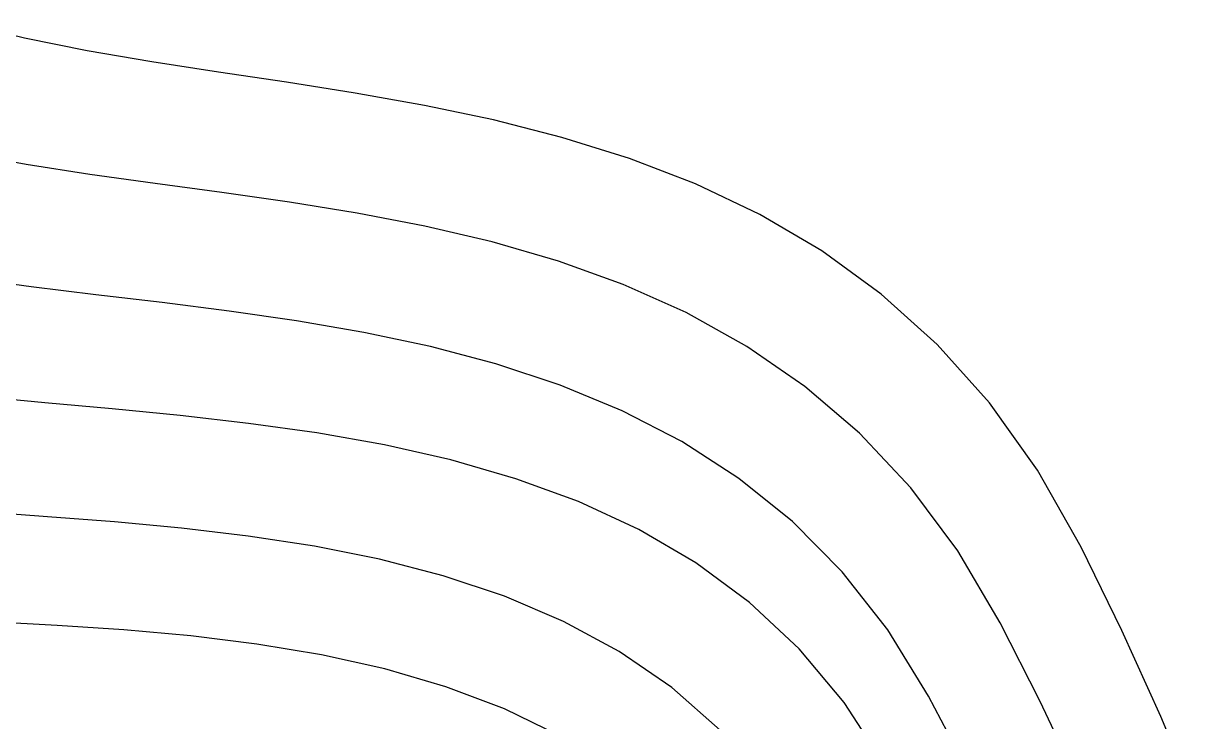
# Model space of a CAD drawing. Extents: x -607 to 1285, y -867 to 355.
# Drawn here: x 1023.7 to 1257.5, y -188 to -49.1 of the extents above; entities that cross this region are included whole.
import ezdxf

# ---------------------------------------------------------------- set-up
doc = ezdxf.new("R2010")
doc.units = 0
for name, color, linetype in [('0_10038', 7, 'CONTINUOUS'), ('0_10039', 7, 'CONTINUOUS'), ('0_10040', 7, 'CONTINUOUS'), ('0_10041', 7, 'CONTINUOUS'), ('0_10042', 7, 'CONTINUOUS'), ('0_10043', 7, 'CONTINUOUS'), ('0_10044', 7, 'CONTINUOUS'), ('0_10045', 7, 'CONTINUOUS'), ('0_10046', 7, 'CONTINUOUS'), ('0_10047', 7, 'CONTINUOUS'), ('0_10048', 7, 'CONTINUOUS'), ('0_10049', 7, 'CONTINUOUS'), ('0_10050', 7, 'CONTINUOUS'), ('0_10051', 7, 'CONTINUOUS'), ('0_10052', 7, 'CONTINUOUS'), ('0_10140', 7, 'CONTINUOUS'), ('0_10141', 7, 'CONTINUOUS'), ('0_10142', 7, 'CONTINUOUS'), ('0_10143', 7, 'CONTINUOUS'), ('0_10144', 7, 'CONTINUOUS'), ('0_10145', 7, 'CONTINUOUS'), ('0_10146', 7, 'CONTINUOUS'), ('0_10147', 7, 'CONTINUOUS'), ('0_10148', 7, 'CONTINUOUS'), ('0_10149', 7, 'CONTINUOUS'), ('0_10150', 7, 'CONTINUOUS'), ('0_10151', 7, 'CONTINUOUS'), ('0_10152', 7, 'CONTINUOUS'), ('0_10153', 7, 'CONTINUOUS'), ('0_10154', 7, 'CONTINUOUS'), ('0_10155', 7, 'CONTINUOUS'), ('0_10156', 7, 'CONTINUOUS'), ('0_10157', 7, 'CONTINUOUS'), ('0_10242', 7, 'CONTINUOUS'), ('0_10243', 7, 'CONTINUOUS'), ('0_10244', 7, 'CONTINUOUS'), ('0_10245', 7, 'CONTINUOUS'), ('0_10246', 7, 'CONTINUOUS'), ('0_10247', 7, 'CONTINUOUS'), ('0_10248', 7, 'CONTINUOUS'), ('0_10249', 7, 'CONTINUOUS'), ('0_10250', 7, 'CONTINUOUS'), ('0_10251', 7, 'CONTINUOUS'), ('0_10252', 7, 'CONTINUOUS'), ('0_10253', 7, 'CONTINUOUS'), ('0_10254', 7, 'CONTINUOUS'), ('0_10255', 7, 'CONTINUOUS'), ('0_10256', 7, 'CONTINUOUS'), ('0_10257', 7, 'CONTINUOUS'), ('0_10258', 7, 'CONTINUOUS'), ('0_10259', 7, 'CONTINUOUS'), ('0_10260', 7, 'CONTINUOUS'), ('0_10261', 7, 'CONTINUOUS'), ('0_10345', 7, 'CONTINUOUS'), ('0_10346', 7, 'CONTINUOUS'), ('0_10347', 7, 'CONTINUOUS'), ('0_10348', 7, 'CONTINUOUS'), ('0_10349', 7, 'CONTINUOUS'), ('0_10350', 7, 'CONTINUOUS'), ('0_10351', 7, 'CONTINUOUS'), ('0_10352', 7, 'CONTINUOUS'), ('0_10353', 7, 'CONTINUOUS'), ('0_10354', 7, 'CONTINUOUS'), ('0_10355', 7, 'CONTINUOUS'), ('0_10356', 7, 'CONTINUOUS'), ('0_10357', 7, 'CONTINUOUS'), ('0_10358', 7, 'CONTINUOUS'), ('0_10359', 7, 'CONTINUOUS'), ('0_10360', 7, 'CONTINUOUS'), ('0_10361', 7, 'CONTINUOUS'), ('0_10362', 7, 'CONTINUOUS'), ('0_10363', 7, 'CONTINUOUS'), ('0_10364', 7, 'CONTINUOUS'), ('0_10365', 7, 'CONTINUOUS'), ('0_10366', 7, 'CONTINUOUS'), ('0_9834', 7, 'CONTINUOUS'), ('0_9835', 7, 'CONTINUOUS'), ('0_9836', 7, 'CONTINUOUS'), ('0_9837', 7, 'CONTINUOUS'), ('0_9838', 7, 'CONTINUOUS'), ('0_9839', 7, 'CONTINUOUS'), ('0_9840', 7, 'CONTINUOUS'), ('0_9841', 7, 'CONTINUOUS'), ('0_9842', 7, 'CONTINUOUS'), ('0_9936', 7, 'CONTINUOUS'), ('0_9937', 7, 'CONTINUOUS'), ('0_9938', 7, 'CONTINUOUS'), ('0_9939', 7, 'CONTINUOUS'), ('0_9940', 7, 'CONTINUOUS'), ('0_9941', 7, 'CONTINUOUS'), ('0_9942', 7, 'CONTINUOUS'), ('0_9943', 7, 'CONTINUOUS'), ('0_9944', 7, 'CONTINUOUS'), ('0_9945', 7, 'CONTINUOUS'), ('0_9946', 7, 'CONTINUOUS'), ('0_9947', 7, 'CONTINUOUS')]:
    doc.layers.add(name, color=color, linetype=linetype)

msp = doc.modelspace()

# ---------------------------------------------------------------- linework, layer by layer
at = {"layer": '0_10038'}
msp.add_polyline3d([(1195.133, -196.575, -2560.6882), (1187.1333, -184.2812, -2574.581)], dxfattribs=at)
at = {"layer": '0_10039'}
msp.add_polyline3d([(1187.1333, -184.2812, -2574.581), (1178.1458, -173.5842, -2588.899)], dxfattribs=at)
at = {"layer": '0_10040'}
msp.add_polyline3d([(1178.1458, -173.5842, -2588.899), (1168.266, -164.3599, -2603.5884)], dxfattribs=at)
at = {"layer": '0_10041'}
msp.add_polyline3d([(1168.266, -164.3599, -2603.5884), (1157.5892, -156.4841, -2618.5955)], dxfattribs=at)
at = {"layer": '0_10042'}
msp.add_polyline3d([(1157.5892, -156.4841, -2618.5955), (1146.2113, -149.8326, -2633.867)], dxfattribs=at)
at = {"layer": '0_10043'}
msp.add_polyline3d([(1146.2113, -149.8326, -2633.867), (1134.2275, -144.2817, -2649.3489)], dxfattribs=at)
at = {"layer": '0_10044'}
msp.add_polyline3d([(1134.2275, -144.2817, -2649.3489), (1121.7335, -139.7072, -2664.9878)], dxfattribs=at)
at = {"layer": '0_10045'}
msp.add_polyline3d([(1121.7335, -139.7072, -2664.9878), (1108.8247, -135.9851, -2680.7297)], dxfattribs=at)
at = {"layer": '0_10046'}
msp.add_polyline3d([(1108.8247, -135.9851, -2680.7297), (1095.5966, -132.9915, -2696.521)], dxfattribs=at)
at = {"layer": '0_10047'}
msp.add_polyline3d([(1095.5966, -132.9915, -2696.521), (1082.1445, -130.6019, -2712.3083)], dxfattribs=at)
at = {"layer": '0_10048'}
msp.add_polyline3d([(1082.1445, -130.6019, -2712.3083), (1068.5643, -128.6927, -2728.0378)], dxfattribs=at)
at = {"layer": '0_10049'}
msp.add_polyline3d([(1068.5643, -128.6927, -2728.0378), (1054.9513, -127.1397, -2743.6558)], dxfattribs=at)
at = {"layer": '0_10050'}
msp.add_polyline3d([(1054.9513, -127.1397, -2743.6558), (1041.401, -125.8187, -2759.1086)], dxfattribs=at)
at = {"layer": '0_10051'}
msp.add_polyline3d([(1041.401, -125.8187, -2759.1086), (1028.0089, -124.6061, -2774.3425)], dxfattribs=at)
at = {"layer": '0_10052'}
msp.add_polyline3d([(1028.0089, -124.6061, -2774.3425), (1014.8705, -123.3774, -2789.304)], dxfattribs=at)
at = {"layer": '0_10140'}
msp.add_polyline3d([(1211.459, -197.3326, -2548.5928), (1203.9155, -182.9956, -2562.1602)], dxfattribs=at)
at = {"layer": '0_10141'}
msp.add_polyline3d([(1203.9155, -182.9956, -2562.1602), (1203.9155, -182.9957, -2562.1602)], dxfattribs=at)
at = {"layer": '0_10142'}
msp.add_polyline3d([(1203.9155, -182.9957, -2562.1602), (1195.7839, -169.774, -2575.9346)], dxfattribs=at)
at = {"layer": '0_10143'}
msp.add_polyline3d([(1195.7839, -169.774, -2575.9346), (1186.7178, -158.2275, -2590.0752)], dxfattribs=at)
at = {"layer": '0_10144'}
msp.add_polyline3d([(1186.7178, -158.2275, -2590.0752), (1176.8083, -148.2264, -2604.5332)], dxfattribs=at)
at = {"layer": '0_10145'}
msp.add_polyline3d([(1176.8083, -148.2264, -2604.5332), (1166.1465, -139.6409, -2619.2603)], dxfattribs=at)
at = {"layer": '0_10146'}
msp.add_polyline3d([(1166.1465, -139.6409, -2619.2603), (1154.8234, -132.3411, -2634.2083)], dxfattribs=at)
at = {"layer": '0_10147'}
msp.add_polyline3d([(1154.8234, -132.3411, -2634.2083), (1142.9298, -126.1975, -2649.3289)], dxfattribs=at)
at = {"layer": '0_10148'}
msp.add_polyline3d([(1142.9298, -126.1975, -2649.3289), (1130.5571, -121.0802, -2664.5732)], dxfattribs=at)
at = {"layer": '0_10149'}
msp.add_polyline3d([(1130.5571, -121.0802, -2664.5732), (1117.7959, -116.8595, -2679.8936)], dxfattribs=at)
at = {"layer": '0_10150'}
msp.add_polyline3d([(1117.7959, -116.8595, -2679.8936), (1104.7375, -113.4058, -2695.241)], dxfattribs=at)
at = {"layer": '0_10151'}
msp.add_polyline3d([(1104.7375, -113.4058, -2695.241), (1091.4729, -110.589, -2710.5674)], dxfattribs=at)
at = {"layer": '0_10152'}
msp.add_polyline3d([(1091.4729, -110.589, -2710.5674), (1078.093, -108.2797, -2725.8245)], dxfattribs=at)
at = {"layer": '0_10153'}
msp.add_polyline3d([(1078.093, -108.2797, -2725.8245), (1064.6888, -106.348, -2740.9636)], dxfattribs=at)
at = {"layer": '0_10154'}
msp.add_polyline3d([(1064.6888, -106.348, -2740.9636), (1051.3516, -104.6641, -2755.9368)], dxfattribs=at)
at = {"layer": '0_10155'}
msp.add_polyline3d([(1051.3516, -104.6641, -2755.9368), (1038.1721, -103.0984, -2770.695)], dxfattribs=at)
at = {"layer": '0_10156'}
msp.add_polyline3d([(1038.1721, -103.0984, -2770.695), (1025.2412, -101.521, -2785.1907)], dxfattribs=at)
at = {"layer": '0_10157'}
msp.add_polyline3d([(1025.2412, -101.521, -2785.1907), (1012.6504, -99.8022, -2799.375)], dxfattribs=at)
at = {"layer": '0_10242'}
msp.add_polyline3d([(1233.6222, -199.9081, -2529.897), (1226.0757, -183.9192, -2543.3975)], dxfattribs=at)
at = {"layer": '0_10243'}
msp.add_polyline3d([(1226.0757, -183.9192, -2543.3975), (1218.2074, -168.3851, -2557.0774)], dxfattribs=at)
at = {"layer": '0_10244'}
msp.add_polyline3d([(1218.2074, -168.3851, -2557.0774), (1218.2075, -168.3851, -2557.0771)], dxfattribs=at)
at = {"layer": '0_10245'}
msp.add_polyline3d([(1218.2075, -168.3851, -2557.0771), (1209.7417, -154.0644, -2570.962)], dxfattribs=at)
at = {"layer": '0_10246'}
msp.add_polyline3d([(1209.7417, -154.0644, -2570.962), (1200.3757, -141.543, -2585.1646)], dxfattribs=at)
at = {"layer": '0_10247'}
msp.add_polyline3d([(1200.3757, -141.543, -2585.1646), (1190.1985, -130.6813, -2599.6409)], dxfattribs=at)
at = {"layer": '0_10248'}
msp.add_polyline3d([(1190.1985, -130.6813, -2599.6409), (1179.298, -121.3405, -2614.3467)], dxfattribs=at)
at = {"layer": '0_10249'}
msp.add_polyline3d([(1179.298, -121.3405, -2614.3467), (1167.7627, -113.3811, -2629.2373)], dxfattribs=at)
at = {"layer": '0_10250'}
msp.add_polyline3d([(1167.7627, -113.3811, -2629.2373), (1155.6814, -106.6639, -2644.269)], dxfattribs=at)
at = {"layer": '0_10251'}
msp.add_polyline3d([(1155.6814, -106.6639, -2644.269), (1143.1421, -101.0499, -2659.3967)], dxfattribs=at)
at = {"layer": '0_10252'}
msp.add_polyline3d([(1143.1421, -101.0499, -2659.3967), (1130.2334, -96.3998, -2674.5767)], dxfattribs=at)
at = {"layer": '0_10253'}
msp.add_polyline3d([(1130.2334, -96.3998, -2674.5767), (1117.0437, -92.5742, -2689.7642)], dxfattribs=at)
at = {"layer": '0_10254'}
msp.add_polyline3d([(1117.0437, -92.5742, -2689.7642), (1103.6614, -89.4341, -2704.915)], dxfattribs=at)
at = {"layer": '0_10255'}
msp.add_polyline3d([(1103.6614, -89.4341, -2704.915), (1090.1748, -86.8402, -2719.9849)], dxfattribs=at)
at = {"layer": '0_10256'}
msp.add_polyline3d([(1090.1748, -86.8402, -2719.9849), (1076.6727, -84.6534, -2734.9292)], dxfattribs=at)
at = {"layer": '0_10257'}
msp.add_polyline3d([(1076.6727, -84.6534, -2734.9292), (1063.2433, -82.7344, -2749.7039)], dxfattribs=at)
at = {"layer": '0_10258'}
msp.add_polyline3d([(1063.2433, -82.7344, -2749.7039), (1049.9751, -80.9438, -2764.2646)], dxfattribs=at)
at = {"layer": '0_10259'}
msp.add_polyline3d([(1049.9751, -80.9438, -2764.2646), (1036.9563, -79.1428, -2778.5667)], dxfattribs=at)
at = {"layer": '0_10260'}
msp.add_polyline3d([(1036.9563, -79.1428, -2778.5667), (1024.2755, -77.1919, -2792.5662)], dxfattribs=at)
at = {"layer": '0_10261'}
msp.add_polyline3d([(1024.2755, -77.1919, -2792.5662), (1012.0212, -74.952, -2806.2185)], dxfattribs=at)
at = {"layer": '0_10345'}
msp.add_polyline3d([(1257.469, -204.4913, -2509.3638), (1250.1783, -187.0444, -2522.3882)], dxfattribs=at)
at = {"layer": '0_10346'}
msp.add_polyline3d([(1250.1783, -187.0444, -2522.3882), (1242.4238, -169.9554, -2535.7756)], dxfattribs=at)
at = {"layer": '0_10347'}
msp.add_polyline3d([(1242.4238, -169.9554, -2535.7756), (1234.3348, -153.3552, -2549.3518)], dxfattribs=at)
at = {"layer": '0_10348'}
msp.add_polyline3d([(1234.3348, -153.3552, -2549.3518), (1234.3347, -153.3556, -2549.3518)], dxfattribs=at)
at = {"layer": '0_10349'}
msp.add_polyline3d([(1234.3347, -153.3556, -2549.3518), (1225.6384, -138.0448, -2563.1428)], dxfattribs=at)
at = {"layer": '0_10350'}
msp.add_polyline3d([(1225.6384, -138.0448, -2563.1428), (1216.0356, -124.6394, -2577.2607)], dxfattribs=at)
at = {"layer": '0_10351'}
msp.add_polyline3d([(1216.0356, -124.6394, -2577.2607), (1205.6152, -112.9921, -2591.6606)], dxfattribs=at)
at = {"layer": '0_10352'}
msp.add_polyline3d([(1205.6152, -112.9921, -2591.6606), (1194.467, -102.9556, -2606.2976)], dxfattribs=at)
at = {"layer": '0_10353'}
msp.add_polyline3d([(1194.467, -102.9556, -2606.2976), (1182.6799, -94.3825, -2621.1265)], dxfattribs=at)
at = {"layer": '0_10354'}
msp.add_polyline3d([(1182.6799, -94.3825, -2621.1265), (1170.3435, -87.1259, -2636.1025)], dxfattribs=at)
at = {"layer": '0_10355'}
msp.add_polyline3d([(1170.3435, -87.1259, -2636.1025), (1157.5469, -81.038, -2651.1802)], dxfattribs=at)
at = {"layer": '0_10356'}
msp.add_polyline3d([(1157.5469, -81.038, -2651.1802), (1144.3792, -75.972, -2666.3152)], dxfattribs=at)
at = {"layer": '0_10357'}
msp.add_polyline3d([(1144.3792, -75.972, -2666.3152), (1130.9298, -71.7808, -2681.462)], dxfattribs=at)
at = {"layer": '0_10358'}
msp.add_polyline3d([(1130.9298, -71.7808, -2681.462), (1117.2881, -68.3166, -2696.5754)], dxfattribs=at)
at = {"layer": '0_10359'}
msp.add_polyline3d([(1117.2881, -68.3166, -2696.5754), (1103.5433, -65.4326, -2711.611)], dxfattribs=at)
at = {"layer": '0_10360'}
msp.add_polyline3d([(1103.5433, -65.4326, -2711.611), (1089.7848, -62.9812, -2726.5237)], dxfattribs=at)
at = {"layer": '0_10361'}
msp.add_polyline3d([(1089.7848, -62.9812, -2726.5237), (1076.1017, -60.8156, -2741.268)], dxfattribs=at)
at = {"layer": '0_10362'}
msp.add_polyline3d([(1076.1017, -60.8156, -2741.268), (1062.5833, -58.7881, -2755.7993)], dxfattribs=at)
at = {"layer": '0_10363'}
msp.add_polyline3d([(1062.5833, -58.7881, -2755.7993), (1049.3188, -56.7516, -2770.0725)], dxfattribs=at)
at = {"layer": '0_10364'}
msp.add_polyline3d([(1049.3188, -56.7516, -2770.0725), (1036.398, -54.5588, -2784.0425)], dxfattribs=at)
at = {"layer": '0_10365'}
msp.add_polyline3d([(1036.398, -54.5588, -2784.0425), (1023.9094, -52.0627, -2797.6643)], dxfattribs=at)
at = {"layer": '0_10366'}
msp.add_polyline3d([(1023.9094, -52.0627, -2797.6643), (1011.9428, -49.116, -2810.893)], dxfattribs=at)
at = {"layer": '0_9834'}
msp.add_polyline3d([(1130.486, -190.8958, -2624.427), (1119.4705, -185.5231, -2639.7551)], dxfattribs=at)
at = {"layer": '0_9835'}
msp.add_polyline3d([(1119.4705, -185.5231, -2639.7551), (1107.835, -181.1212, -2655.329)], dxfattribs=at)
at = {"layer": '0_9836'}
msp.add_polyline3d([(1107.835, -181.1212, -2655.329), (1095.6763, -177.5797, -2671.0908)], dxfattribs=at)
at = {"layer": '0_9837'}
msp.add_polyline3d([(1095.6763, -177.5797, -2671.0908), (1083.091, -174.7882, -2686.982)], dxfattribs=at)
at = {"layer": '0_9838'}
msp.add_polyline3d([(1083.091, -174.7882, -2686.982), (1070.1755, -172.6363, -2702.9446)], dxfattribs=at)
at = {"layer": '0_9839'}
msp.add_polyline3d([(1070.1755, -172.6363, -2702.9446), (1057.0266, -171.0143, -2718.9204)], dxfattribs=at)
at = {"layer": '0_9840'}
msp.add_polyline3d([(1057.0266, -171.0143, -2718.9204), (1043.7407, -169.8112, -2734.8516)], dxfattribs=at)
at = {"layer": '0_9841'}
msp.add_polyline3d([(1043.7407, -169.8112, -2734.8516), (1030.4146, -168.917, -2750.6797)], dxfattribs=at)
at = {"layer": '0_9842'}
msp.add_polyline3d([(1030.4146, -168.917, -2750.6797), (1017.1447, -168.2212, -2766.3464)], dxfattribs=at)
at = {"layer": '0_9936'}
msp.add_polyline3d([(1162.4269, -189.7372, -2594.153), (1152.7892, -181.2971, -2608.8008)], dxfattribs=at)
at = {"layer": '0_9937'}
msp.add_polyline3d([(1152.7892, -181.2971, -2608.8008), (1142.3612, -174.1234, -2623.7708)], dxfattribs=at)
at = {"layer": '0_9938'}
msp.add_polyline3d([(1142.3612, -174.1234, -2623.7708), (1131.2377, -168.0992, -2639.0088)], dxfattribs=at)
at = {"layer": '0_9939'}
msp.add_polyline3d([(1131.2377, -168.0992, -2639.0088), (1119.513, -163.1075, -2654.461)], dxfattribs=at)
at = {"layer": '0_9940'}
msp.add_polyline3d([(1119.513, -163.1075, -2654.461), (1107.2814, -159.0319, -2670.0732)], dxfattribs=at)
at = {"layer": '0_9941'}
msp.add_polyline3d([(1107.2814, -159.0319, -2670.0732), (1094.6377, -155.7551, -2685.7915)], dxfattribs=at)
at = {"layer": '0_9942'}
msp.add_polyline3d([(1094.6377, -155.7551, -2685.7915), (1081.6763, -153.1608, -2701.5615)], dxfattribs=at)
at = {"layer": '0_9943'}
msp.add_polyline3d([(1081.6763, -153.1608, -2701.5615), (1068.4915, -151.1318, -2717.3296)], dxfattribs=at)
at = {"layer": '0_9944'}
msp.add_polyline3d([(1068.4915, -151.1318, -2717.3296), (1055.1779, -149.5516, -2733.0415)], dxfattribs=at)
at = {"layer": '0_9945'}
msp.add_polyline3d([(1055.1779, -149.5516, -2733.0415), (1041.8298, -148.3033, -2748.6433)], dxfattribs=at)
at = {"layer": '0_9946'}
msp.add_polyline3d([(1041.8298, -148.3033, -2748.6433), (1028.5419, -147.2703, -2764.0806)], dxfattribs=at)
at = {"layer": '0_9947'}
msp.add_polyline3d([(1028.5419, -147.2703, -2764.0806), (1015.4086, -146.3353, -2779.2998)], dxfattribs=at)

doc.saveas('drawing.dxf')
